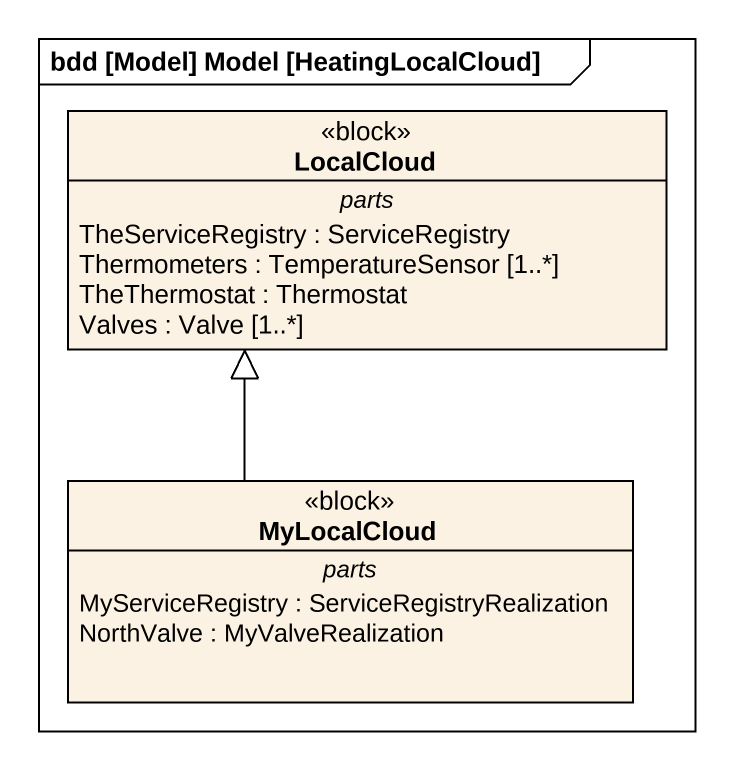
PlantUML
@startuml
mainframe bdd [Model] Model [HeatingLocalCloud]
hide circle
hide empty members
class LocalCloud <<block>> {
  -- parts --
  TheServiceRegistry : ServiceRegistry
  Thermometers : TemperatureSensor [1..*]
  TheThermostat : Thermostat
  Valves : Valve [1..*]
}
class MyLocalCloud <<block>> {
  -- parts --
  MyServiceRegistry : ServiceRegistryRealization
  NorthValve : MyValveRealization
}
MyLocalCloud -up-|> LocalCloud
@enduml
